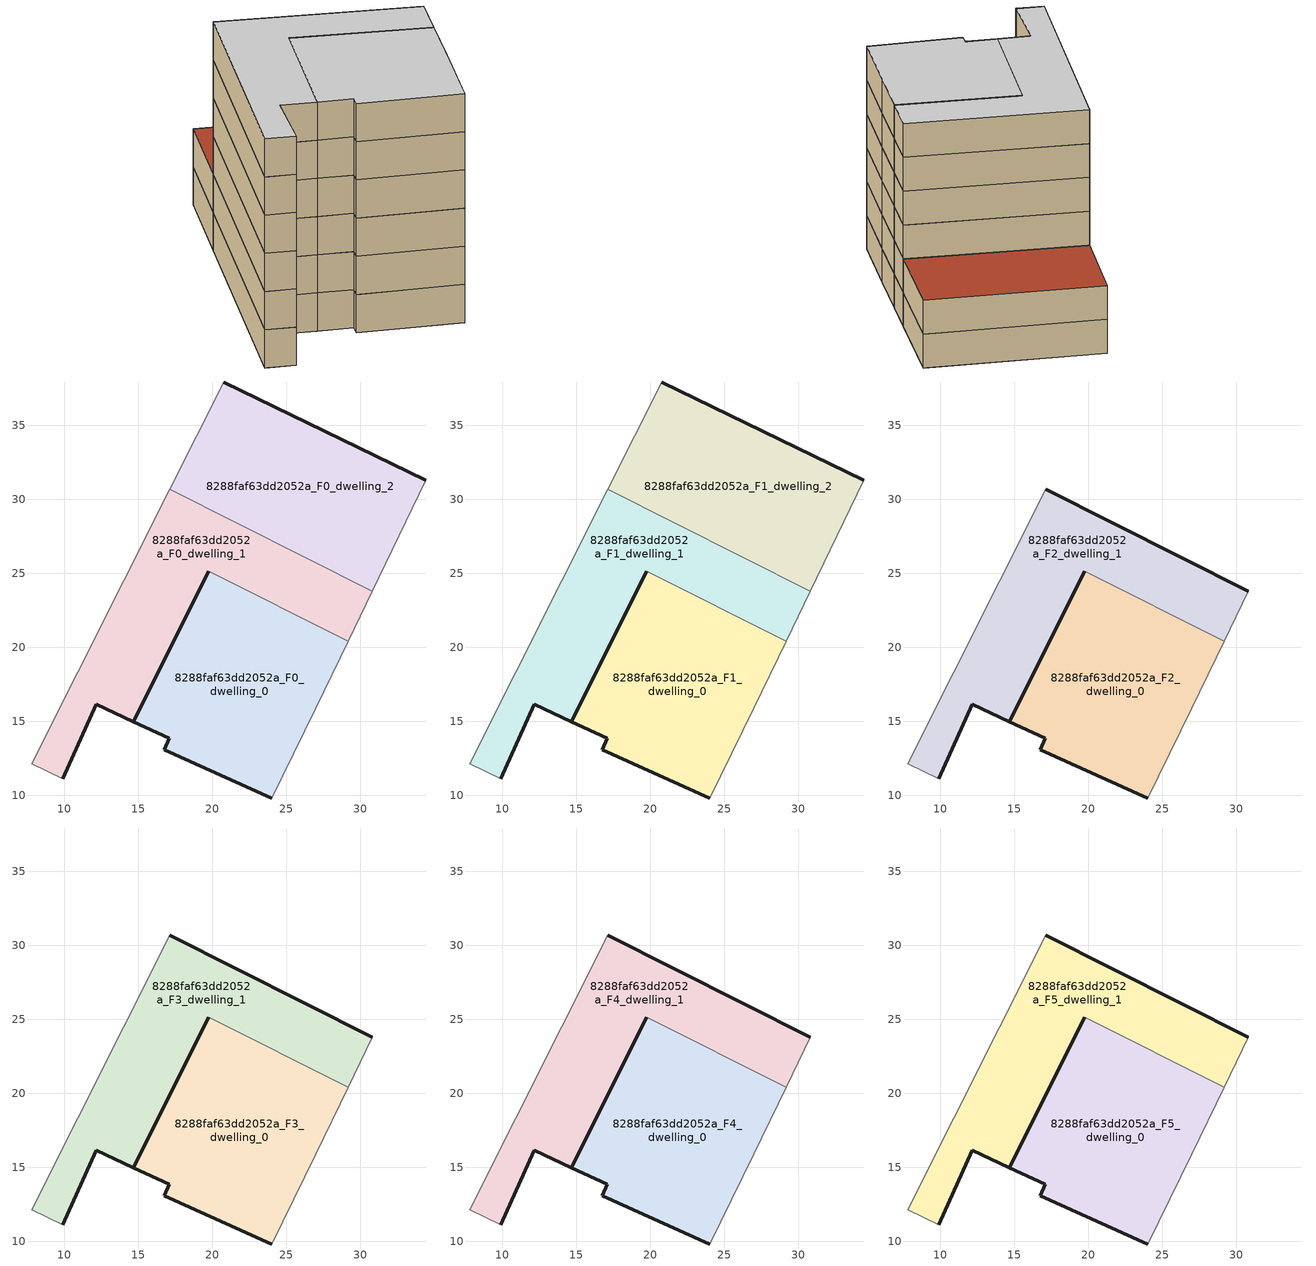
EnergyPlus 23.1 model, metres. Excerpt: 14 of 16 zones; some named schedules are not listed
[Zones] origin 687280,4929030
8288faf63dd2052a_F0_dwelling_0
 floor ground (EU_floor_Construction): 24.01,9.81 27,15.89 29.19,20.42 19.78,25.14 14.67,14.98 17.09,13.86 16.75,13.07 z0
 wall outside (EU_wall_Construction): 24.01,9.81 16.75,13.07 17.09,13.86 14.67,14.98 19.78,25.14 z0:3
 wall adiabatic (EU_wall_Construction): 29.19,20.42 27,15.89 24.01,9.81 z0:3
 wall to 8288faf63dd2052a_F0_dwelling_1 (EU_wall_Construction): 19.78,25.14 29.19,20.42 z0:3
8288faf63dd2052a_F0_dwelling_1
 floor ground (EU_floor_Construction): 29.19,20.42 30.82,23.8 17.14,30.67 7.79,12.11 9.9,11.12 12.17,16.13 14.67,14.98 19.78,25.14 z0
 wall outside (EU_wall_Construction): 19.78,25.14 14.67,14.98 12.17,16.13 9.9,11.12 z0:3
 wall adiabatic (EU_wall_Construction): 9.9,11.12 7.79,12.11 17.14,30.67 / 30.82,23.8 29.19,20.42 z0:3
 wall to 8288faf63dd2052a_F0_dwelling_2 (EU_wall_Construction): 17.14,30.67 30.82,23.8 z0:3
8288faf63dd2052a_F0_dwelling_2
 floor ground (EU_floor_Construction): 30.82,23.8 34.44,31.29 20.79,37.92 17.14,30.67 z0
 wall outside (EU_wall_Construction): 20.79,37.92 34.44,31.29 z0:3
 wall adiabatic (EU_wall_Construction): 17.14,30.67 20.79,37.92 / 34.44,31.29 30.82,23.8 z0:3
8288faf63dd2052a_F1_dwelling_0
 floor to 8288faf63dd2052a_F0_dwelling_0 (EU_floor_Construction): 24.01,9.81 27,15.89 29.19,20.42 19.78,25.14 14.67,14.98 17.09,13.86 16.75,13.07 z3
 wall outside (EU_wall_Construction): 24.01,9.81 16.75,13.07 17.09,13.86 14.67,14.98 19.78,25.14 z3:6
 wall adiabatic (EU_wall_Construction): 29.19,20.42 27,15.89 24.01,9.81 z3:6
 wall to 8288faf63dd2052a_F1_dwelling_1 (EU_wall_Construction): 19.78,25.14 29.19,20.42 z3:6
8288faf63dd2052a_F1_dwelling_1
 floor to 8288faf63dd2052a_F0_dwelling_1 (EU_floor_Construction): 29.19,20.42 30.82,23.8 17.14,30.67 7.79,12.11 9.9,11.12 12.17,16.13 14.67,14.98 19.78,25.14 z3
 wall outside (EU_wall_Construction): 19.78,25.14 14.67,14.98 12.17,16.13 9.9,11.12 z3:6
 wall adiabatic (EU_wall_Construction): 9.9,11.12 7.79,12.11 17.14,30.67 / 30.82,23.8 29.19,20.42 z3:6
 wall to 8288faf63dd2052a_F1_dwelling_2 (EU_wall_Construction): 17.14,30.67 30.82,23.8 z3:6
8288faf63dd2052a_F1_dwelling_2
 floor to 8288faf63dd2052a_F0_dwelling_2 (EU_floor_Construction): 30.82,23.8 34.44,31.29 20.79,37.92 17.14,30.67 z3
 wall outside (EU_wall_Construction): 20.79,37.92 34.44,31.29 z3:6
 wall adiabatic (EU_wall_Construction): 17.14,30.67 20.79,37.92 / 34.44,31.29 30.82,23.8 z3:6
 roof outside (EU_roof_Construction): 34.44,31.29 30.82,23.8 17.14,30.67 20.79,37.92 z6
8288faf63dd2052a_F2_dwelling_0
 floor to 8288faf63dd2052a_F1_dwelling_0 (EU_floor_Construction): 24.01,9.81 27,15.89 29.19,20.42 19.78,25.14 14.67,14.98 17.09,13.86 16.75,13.07 z6
 wall outside (EU_wall_Construction): 24.01,9.81 16.75,13.07 17.09,13.86 14.67,14.98 19.78,25.14 z6:9
 wall adiabatic (EU_wall_Construction): 29.19,20.42 27,15.89 24.01,9.81 z6:9
 wall to 8288faf63dd2052a_F2_dwelling_1 (EU_wall_Construction): 19.78,25.14 29.19,20.42 z6:9
8288faf63dd2052a_F2_dwelling_1
 floor to 8288faf63dd2052a_F1_dwelling_1 (EU_floor_Construction): 29.19,20.42 30.82,23.8 17.14,30.67 7.79,12.11 9.9,11.12 12.17,16.13 14.67,14.98 19.78,25.14 z6
 wall outside (EU_wall_Construction): 17.14,30.67 30.82,23.8 / 19.78,25.14 14.67,14.98 12.17,16.13 9.9,11.12 z6:9
 wall adiabatic (EU_wall_Construction): 9.9,11.12 7.79,12.11 17.14,30.67 / 30.82,23.8 29.19,20.42 z6:9
8288faf63dd2052a_F3_dwelling_0
 floor to 8288faf63dd2052a_F2_dwelling_0 (EU_floor_Construction): 24.01,9.81 27,15.89 29.19,20.42 19.78,25.14 14.67,14.98 17.09,13.86 16.75,13.07 z9
 wall outside (EU_wall_Construction): 24.01,9.81 16.75,13.07 17.09,13.86 14.67,14.98 19.78,25.14 z9:12
 wall adiabatic (EU_wall_Construction): 29.19,20.42 27,15.89 24.01,9.81 z9:12
 wall to 8288faf63dd2052a_F3_dwelling_1 (EU_wall_Construction): 19.78,25.14 29.19,20.42 z9:12
8288faf63dd2052a_F3_dwelling_1
 floor to 8288faf63dd2052a_F2_dwelling_1 (EU_floor_Construction): 29.19,20.42 30.82,23.8 17.14,30.67 7.79,12.11 9.9,11.12 12.17,16.13 14.67,14.98 19.78,25.14 z9
 wall outside (EU_wall_Construction): 17.14,30.67 30.82,23.8 / 19.78,25.14 14.67,14.98 12.17,16.13 9.9,11.12 z9:12
 wall adiabatic (EU_wall_Construction): 9.9,11.12 7.79,12.11 17.14,30.67 / 30.82,23.8 29.19,20.42 z9:12
8288faf63dd2052a_F4_dwelling_0
 floor to 8288faf63dd2052a_F3_dwelling_0 (EU_floor_Construction): 24.01,9.81 27,15.89 29.19,20.42 19.78,25.14 14.67,14.98 17.09,13.86 16.75,13.07 z12
 wall outside (EU_wall_Construction): 24.01,9.81 16.75,13.07 17.09,13.86 14.67,14.98 19.78,25.14 z12:15
 wall adiabatic (EU_wall_Construction): 29.19,20.42 27,15.89 24.01,9.81 z12:15
 wall to 8288faf63dd2052a_F4_dwelling_1 (EU_wall_Construction): 19.78,25.14 29.19,20.42 z12:15
8288faf63dd2052a_F4_dwelling_1
 floor to 8288faf63dd2052a_F3_dwelling_1 (EU_floor_Construction): 29.19,20.42 30.82,23.8 17.14,30.67 7.79,12.11 9.9,11.12 12.17,16.13 14.67,14.98 19.78,25.14 z12
 wall outside (EU_wall_Construction): 17.14,30.67 30.82,23.8 / 19.78,25.14 14.67,14.98 12.17,16.13 9.9,11.12 z12:15
 wall adiabatic (EU_wall_Construction): 9.9,11.12 7.79,12.11 17.14,30.67 / 30.82,23.8 29.19,20.42 z12:15
8288faf63dd2052a_F5_dwelling_0
 floor to 8288faf63dd2052a_F4_dwelling_0 (EU_floor_Construction): 24.01,9.81 27,15.89 29.19,20.42 19.78,25.14 14.67,14.98 17.09,13.86 16.75,13.07 z15
 wall outside (EU_wall_Construction): 24.01,9.81 16.75,13.07 17.09,13.86 14.67,14.98 19.78,25.14 z15:18
 wall adiabatic (EU_wall_Construction): 29.19,20.42 27,15.89 24.01,9.81 z15:18
 wall to 8288faf63dd2052a_F5_dwelling_1 (EU_wall_Construction): 19.78,25.14 29.19,20.42 z15:18
 ceiling to 8288faf63dd2052a_F6_dwelling_0 (EU_floor_Construction): 29.19,20.42 27,15.89 24.01,9.81 16.75,13.07 17.09,13.86 14.67,14.98 19.78,25.14 z18
8288faf63dd2052a_F5_dwelling_1
 floor to 8288faf63dd2052a_F4_dwelling_1 (EU_floor_Construction): 29.19,20.42 30.82,23.8 17.14,30.67 7.79,12.11 9.9,11.12 12.17,16.13 14.67,14.98 19.78,25.14 z15
 wall outside (EU_wall_Construction): 17.14,30.67 30.82,23.8 / 19.78,25.14 14.67,14.98 12.17,16.13 9.9,11.12 z15:18
 wall adiabatic (EU_wall_Construction): 9.9,11.12 7.79,12.11 17.14,30.67 / 30.82,23.8 29.19,20.42 z15:18
 ceiling to 8288faf63dd2052a_F6_dwelling_1 (EU_floor_Construction): 30.82,23.8 29.19,20.42 19.78,25.14 14.67,14.98 12.17,16.13 9.9,11.12 7.79,12.11 17.14,30.67 z18
[Building]
EU S2 Campaign: North Axis=0; Terrain=City; Solar Distribution=FullExterior
[Site:Location]
Bologna: Latitude=44.5; Longitude=11.25; Time Zone=1; Elevation=37
[SizingPeriod:WeatherFileDays]
AnnualSizingPeriod: Begin Month=1; Begin Day of Month=1; End Month=12; End Day of Month=31; Day of Week for Start Day=Monday; Use Weather File Daylight Saving Period=No; Use Weather File Rain and Snow Indicators=No
[MATERIAL]
EU_InternalMass_Material: Roughness=MediumRough; Thickness=0.1; Conductivity=1; Density=1800; Specific Heat=900; Thermal Absorptance=0.9; Solar Absorptance=0.7; Visible Absorptance=0.7
[MATERIAL:NOMASS] Roughness=MediumRough; Thermal Absorptance=0.9; Solar Absorptance=0.7; Visible Absorptance=0.7
Name | Thermal Resistance
EU_wall_NoMass | 0.905828
EU_roof_NoMass | 0.37593
EU_floor_NoMass | 0.67114
[CONSTRUCTION]
EU_wall_Construction: EU_wall_NoMass
EU_roof_Construction: EU_roof_NoMass
EU_floor_Construction: EU_floor_NoMass
EU_InternalMass_Construction: EU_InternalMass_Material
[ZONE] Type=1; Multiplier=1; Ceiling Height=autocalculate; Floor Area=autocalculate; Part of Total Floor Area=Yes
Name | Volume
8288faf63dd2052a_F0_dwelling_0; 8288faf63dd2052a_F1_dwelling_0; 8288faf63dd2052a_F2_dwelling_0; 8288faf63dd2052a_F3_dwelling_0; 8288faf63dd2052a_F4_dwelling_0; 8288faf63dd2052a_F5_dwelling_0 | 375.916
8288faf63dd2052a_F0_dwelling_1; 8288faf63dd2052a_F1_dwelling_1; 8288faf63dd2052a_F2_dwelling_1; 8288faf63dd2052a_F3_dwelling_1; 8288faf63dd2052a_F4_dwelling_1; 8288faf63dd2052a_F5_dwelling_1 | 375.921
8288faf63dd2052a_F0_dwelling_2; 8288faf63dd2052a_F1_dwelling_2 | 375.918
[INTERNALMASS] Construction=EU_InternalMass_Construction
Name | Zone or ZoneList | Surface Area
8288faf63dd2052a_F0_dwelling_0_EU_InternalMass | 8288faf63dd2052a_F0_dwelling_0 | 125.307
8288faf63dd2052a_F0_dwelling_1_EU_InternalMass | 8288faf63dd2052a_F0_dwelling_1 | 125.307
8288faf63dd2052a_F0_dwelling_2_EU_InternalMass | 8288faf63dd2052a_F0_dwelling_2 | 125.305
8288faf63dd2052a_F1_dwelling_0_EU_InternalMass | 8288faf63dd2052a_F1_dwelling_0 | 125.307
8288faf63dd2052a_F1_dwelling_1_EU_InternalMass | 8288faf63dd2052a_F1_dwelling_1 | 125.307
8288faf63dd2052a_F1_dwelling_2_EU_InternalMass | 8288faf63dd2052a_F1_dwelling_2 | 125.305
8288faf63dd2052a_F2_dwelling_0_EU_InternalMass | 8288faf63dd2052a_F2_dwelling_0 | 187.947
8288faf63dd2052a_F2_dwelling_1_EU_InternalMass | 8288faf63dd2052a_F2_dwelling_1 | 187.965
8288faf63dd2052a_F3_dwelling_0_EU_InternalMass | 8288faf63dd2052a_F3_dwelling_0 | 187.947
8288faf63dd2052a_F3_dwelling_1_EU_InternalMass | 8288faf63dd2052a_F3_dwelling_1 | 187.965
8288faf63dd2052a_F4_dwelling_0_EU_InternalMass | 8288faf63dd2052a_F4_dwelling_0 | 187.947
8288faf63dd2052a_F4_dwelling_1_EU_InternalMass | 8288faf63dd2052a_F4_dwelling_1 | 187.965
8288faf63dd2052a_F5_dwelling_0_EU_InternalMass | 8288faf63dd2052a_F5_dwelling_0 | 187.947
8288faf63dd2052a_F5_dwelling_1_EU_InternalMass | 8288faf63dd2052a_F5_dwelling_1 | 187.965
[OTHEREQUIPMENT] Fuel Type=Electricity; Design Level Calculation Method=Watts/Area; Power per Zone Floor Area=1; Fraction Latent=0; Fraction Radiant=0; Fraction Lost=0; Carbon Dioxide Generation Rate=0; EndUse Subcategory=EU_Step8_InternalGains
Name | Zone or ZoneList or Space or SpaceList | Schedule
EU_Step8_InternalGain_8288faf63dd2052a_F0_dwelling_0_f000 | 8288faf63dd2052a_F0_dwelling_0 | EU_Step8_GainSchedule_8288faf63dd2052a_F0_dwelling_0_f000
EU_Step8_InternalGain_8288faf63dd2052a_F0_dwelling_1_f000 | 8288faf63dd2052a_F0_dwelling_1 | EU_Step8_GainSchedule_8288faf63dd2052a_F0_dwelling_1_f000
EU_Step8_InternalGain_8288faf63dd2052a_F0_dwelling_2_f000 | 8288faf63dd2052a_F0_dwelling_2 | EU_Step8_GainSchedule_8288faf63dd2052a_F0_dwelling_2_f000
EU_Step8_InternalGain_8288faf63dd2052a_F1_dwelling_0_f000 | 8288faf63dd2052a_F1_dwelling_0 | EU_Step8_GainSchedule_8288faf63dd2052a_F1_dwelling_0_f000
EU_Step8_InternalGain_8288faf63dd2052a_F1_dwelling_1_f000 | 8288faf63dd2052a_F1_dwelling_1 | EU_Step8_GainSchedule_8288faf63dd2052a_F1_dwelling_1_f000
EU_Step8_InternalGain_8288faf63dd2052a_F1_dwelling_2_f000 | 8288faf63dd2052a_F1_dwelling_2 | EU_Step8_GainSchedule_8288faf63dd2052a_F1_dwelling_2_f000
EU_Step8_InternalGain_8288faf63dd2052a_F2_dwelling_0_f000 | 8288faf63dd2052a_F2_dwelling_0 | EU_Step8_GainSchedule_8288faf63dd2052a_F2_dwelling_0_f000
EU_Step8_InternalGain_8288faf63dd2052a_F2_dwelling_1_f000 | 8288faf63dd2052a_F2_dwelling_1 | EU_Step8_GainSchedule_8288faf63dd2052a_F2_dwelling_1_f000
EU_Step8_InternalGain_8288faf63dd2052a_F3_dwelling_0_f000 | 8288faf63dd2052a_F3_dwelling_0 | EU_Step8_GainSchedule_8288faf63dd2052a_F3_dwelling_0_f000
EU_Step8_InternalGain_8288faf63dd2052a_F3_dwelling_1_f000 | 8288faf63dd2052a_F3_dwelling_1 | EU_Step8_GainSchedule_8288faf63dd2052a_F3_dwelling_1_f000
EU_Step8_InternalGain_8288faf63dd2052a_F4_dwelling_0_f000 | 8288faf63dd2052a_F4_dwelling_0 | EU_Step8_GainSchedule_8288faf63dd2052a_F4_dwelling_0_f000
EU_Step8_InternalGain_8288faf63dd2052a_F4_dwelling_1_f000 | 8288faf63dd2052a_F4_dwelling_1 | EU_Step8_GainSchedule_8288faf63dd2052a_F4_dwelling_1_f000
EU_Step8_InternalGain_8288faf63dd2052a_F5_dwelling_0_f000 | 8288faf63dd2052a_F5_dwelling_0 | EU_Step8_GainSchedule_8288faf63dd2052a_F5_dwelling_0_f000
EU_Step8_InternalGain_8288faf63dd2052a_F5_dwelling_1_f000 | 8288faf63dd2052a_F5_dwelling_1 | EU_Step8_GainSchedule_8288faf63dd2052a_F5_dwelling_1_f000
[ZONEVENTILATION:DESIGNFLOWRATE] Schedule=EU_AlwaysOn; Design Flow Rate Calculation Method=AirChanges/Hour; Air Changes per Hour=0.73129; Ventilation Type=Natural; Fan Pressure Rise=0; Fan Total Efficiency=1; Constant Term Coefficient=1; Temperature Term Coefficient=0; Velocity Term Coefficient=0; Velocity Squared Term Coefficient=0; Minimum Indoor Temperature=-100; Maximum Indoor Temperature=100; Delta Temperature=-100; Minimum Outdoor Temperature=-100; Maximum Outdoor Temperature=100; Maximum Wind Speed=40
Name | Zone or ZoneList or Space or SpaceList
EU_ConstantAir_8288faf63dd2052a_F0_dwelling_0 | 8288faf63dd2052a_F0_dwelling_0
EU_ConstantAir_8288faf63dd2052a_F0_dwelling_1 | 8288faf63dd2052a_F0_dwelling_1
EU_ConstantAir_8288faf63dd2052a_F0_dwelling_2 | 8288faf63dd2052a_F0_dwelling_2
EU_ConstantAir_8288faf63dd2052a_F1_dwelling_0 | 8288faf63dd2052a_F1_dwelling_0
EU_ConstantAir_8288faf63dd2052a_F1_dwelling_1 | 8288faf63dd2052a_F1_dwelling_1
EU_ConstantAir_8288faf63dd2052a_F1_dwelling_2 | 8288faf63dd2052a_F1_dwelling_2
EU_ConstantAir_8288faf63dd2052a_F2_dwelling_0 | 8288faf63dd2052a_F2_dwelling_0
EU_ConstantAir_8288faf63dd2052a_F2_dwelling_1 | 8288faf63dd2052a_F2_dwelling_1
EU_ConstantAir_8288faf63dd2052a_F3_dwelling_0 | 8288faf63dd2052a_F3_dwelling_0
EU_ConstantAir_8288faf63dd2052a_F3_dwelling_1 | 8288faf63dd2052a_F3_dwelling_1
EU_ConstantAir_8288faf63dd2052a_F4_dwelling_0 | 8288faf63dd2052a_F4_dwelling_0
EU_ConstantAir_8288faf63dd2052a_F4_dwelling_1 | 8288faf63dd2052a_F4_dwelling_1
EU_ConstantAir_8288faf63dd2052a_F5_dwelling_0 | 8288faf63dd2052a_F5_dwelling_0
EU_ConstantAir_8288faf63dd2052a_F5_dwelling_1 | 8288faf63dd2052a_F5_dwelling_1
[HVACTEMPLATE:THERMOSTAT] Constant Heating Setpoint=20; Constant Cooling Setpoint=50
EU_HeatOnly_8288faf63dd2052a_F0_dwelling_0; EU_HeatOnly_8288faf63dd2052a_F0_dwelling_1; EU_HeatOnly_8288faf63dd2052a_F0_dwelling_2; EU_HeatOnly_8288faf63dd2052a_F1_dwelling_0; EU_HeatOnly_8288faf63dd2052a_F1_dwelling_1; EU_HeatOnly_8288faf63dd2052a_F1_dwelling_2; EU_HeatOnly_8288faf63dd2052a_F2_dwelling_0; EU_HeatOnly_8288faf63dd2052a_F2_dwelling_1; EU_HeatOnly_8288faf63dd2052a_F3_dwelling_0; EU_HeatOnly_8288faf63dd2052a_F3_dwelling_1; EU_HeatOnly_8288faf63dd2052a_F4_dwelling_0; EU_HeatOnly_8288faf63dd2052a_F4_dwelling_1; EU_HeatOnly_8288faf63dd2052a_F5_dwelling_0; EU_HeatOnly_8288faf63dd2052a_F5_dwelling_1; EU_HeatOnly_8288faf63dd2052a_F6_dwelling_0; EU_HeatOnly_8288faf63dd2052a_F6_dwelling_1
[HVACTEMPLATE:ZONE:IDEALLOADSAIRSYSTEM] System Availability Schedule=EU_AlwaysOn; Maximum Heating Supply Air Temperature=50; Minimum Cooling Supply Air Temperature=13; Maximum Heating Supply Air Humidity Ratio=0.0156; Minimum Cooling Supply Air Humidity Ratio=0.0077; Heating Limit=NoLimit; Cooling Limit=NoLimit; Heating Availability Schedule=EU_AlwaysOn; Cooling Availability Schedule=EU_CoolingOff; Dehumidification Control Type=ConstantSensibleHeatRatio; Cooling Sensible Heat Ratio=0.7; Dehumidification Setpoint=60; Humidification Control Type=None; Humidification Setpoint=30; Outdoor Air Method=None; Outdoor Air Flow Rate per Person=0.00944; Outdoor Air Flow Rate per Zone Floor Area=0; Outdoor Air Flow Rate per Zone=0; Demand Controlled Ventilation Type=None; Outdoor Air Economizer Type=NoEconomizer; Heat Recovery Type=None; Sensible Heat Recovery Effectiveness=0.7; Latent Heat Recovery Effectiveness=0.65
Name | Template Thermostat
8288faf63dd2052a_F0_dwelling_0 | EU_HeatOnly_8288faf63dd2052a_F0_dwelling_0
8288faf63dd2052a_F0_dwelling_1 | EU_HeatOnly_8288faf63dd2052a_F0_dwelling_1
8288faf63dd2052a_F0_dwelling_2 | EU_HeatOnly_8288faf63dd2052a_F0_dwelling_2
8288faf63dd2052a_F1_dwelling_0 | EU_HeatOnly_8288faf63dd2052a_F1_dwelling_0
8288faf63dd2052a_F1_dwelling_1 | EU_HeatOnly_8288faf63dd2052a_F1_dwelling_1
8288faf63dd2052a_F1_dwelling_2 | EU_HeatOnly_8288faf63dd2052a_F1_dwelling_2
8288faf63dd2052a_F2_dwelling_0 | EU_HeatOnly_8288faf63dd2052a_F2_dwelling_0
8288faf63dd2052a_F2_dwelling_1 | EU_HeatOnly_8288faf63dd2052a_F2_dwelling_1
8288faf63dd2052a_F3_dwelling_0 | EU_HeatOnly_8288faf63dd2052a_F3_dwelling_0
8288faf63dd2052a_F3_dwelling_1 | EU_HeatOnly_8288faf63dd2052a_F3_dwelling_1
8288faf63dd2052a_F4_dwelling_0 | EU_HeatOnly_8288faf63dd2052a_F4_dwelling_0
8288faf63dd2052a_F4_dwelling_1 | EU_HeatOnly_8288faf63dd2052a_F4_dwelling_1
8288faf63dd2052a_F5_dwelling_0 | EU_HeatOnly_8288faf63dd2052a_F5_dwelling_0
8288faf63dd2052a_F5_dwelling_1 | EU_HeatOnly_8288faf63dd2052a_F5_dwelling_1
[SIZING:ZONE] Zone Cooling Design Supply Air Temperature Input Method=SupplyAirTemperature; Zone Cooling Design Supply Air Temperature=13; Zone Heating Design Supply Air Temperature Input Method=SupplyAirTemperature; Zone Heating Design Supply Air Temperature=50; Zone Cooling Design Supply Air Humidity Ratio=0.008; Zone Heating Design Supply Air Humidity Ratio=0.008; Cooling Design Air Flow Method=DesignDay; Cooling Design Air Flow Rate=0; Cooling Minimum Air Flow per Zone Floor Area=0.000762; Cooling Minimum Air Flow=0; Cooling Minimum Air Flow Fraction=0.2; Heating Design Air Flow Method=DesignDay; Heating Design Air Flow Rate=0; Heating Maximum Air Flow per Zone Floor Area=0.002032; Heating Maximum Air Flow=0.141576; Heating Maximum Air Flow Fraction=0.3; Account for Dedicated Outdoor Air System=No; Dedicated Outdoor Air System Control Strategy=NeutralSupplyAir; Dedicated Outdoor Air Low Setpoint Temperature for Design=autosize; Dedicated Outdoor Air High Setpoint Temperature for Design=autosize; Zone Load Sizing Method=Sensible Load Only No Latent Load; Zone Latent Cooling Design Supply Air Humidity Ratio Input Method=HumidityRatioDifference; Zone Cooling Design Supply Air Humidity Ratio Difference=0.005; Zone Latent Heating Design Supply Air Humidity Ratio Input Method=HumidityRatioDifference; Zone Humidification Design Supply Air Humidity Ratio Difference=0.005
8288faf63dd2052a_F0_dwelling_0; 8288faf63dd2052a_F0_dwelling_1; 8288faf63dd2052a_F0_dwelling_2; 8288faf63dd2052a_F1_dwelling_0; 8288faf63dd2052a_F1_dwelling_1; 8288faf63dd2052a_F1_dwelling_2; 8288faf63dd2052a_F2_dwelling_0; 8288faf63dd2052a_F2_dwelling_1; 8288faf63dd2052a_F3_dwelling_0; 8288faf63dd2052a_F3_dwelling_1; 8288faf63dd2052a_F4_dwelling_0; 8288faf63dd2052a_F4_dwelling_1; 8288faf63dd2052a_F5_dwelling_0; 8288faf63dd2052a_F5_dwelling_1
[SCHEDULE:FILE]
EU_Step8_GainSchedule_8288faf63dd2052a_F0_dwelling_0_f000: File=../../schedules/8288faf63dd2052a/8288faf63dd2052a_F0_dwelling_0_f000_gain.csv; Column Number=1; Rows to Skip at Top=0; Number of Hours of Data=8760; Column Separator=Comma; Interpolate to Timestep=No; Minutes per Item=60; Adjust Schedule for Daylight Savings=Yes
